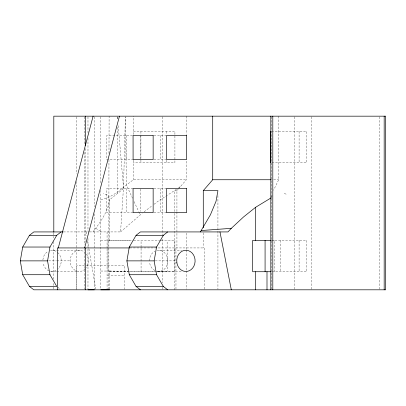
<?xml version="1.0" encoding="UTF-8"?>
<svg xmlns="http://www.w3.org/2000/svg" width="406" height="406" viewBox="0 0 406 406"><rect width="100%" height="100%" fill="white"/><g stroke="black" fill="none" stroke-linecap="round" stroke-linejoin="round"><path stroke-width="0.3" stroke-dasharray="2.03 1.52" d="M133.417 134.487L133.417 116.172M141.07 271.726L141.07 247.893M141.07 247.269L141.07 240.372M271.731 289.189L271.736 116.801M278.694 116.172L278.694 179.746L273.532 190.318M108.955 159.639L108.838 289.194M108.975 153.341L109.112 116.172M89.538 231.927L120.567 231.927L123.49 187.531L125.393 116.801L126.423 184.994L132.503 198.179M271.736 197.494L272.061 195.656M92.964 231.927C100.262 222.336 107.864 212.013 109.615 199.788L108.016 195.083L103.322 193.495M176.93 211.419L176.93 190.642L178.173 189.211M178.584 188.729L186.369 179.746L186.369 160.233M120.567 231.927L142.146 213.312M100.815 199.788C113.781 197.275 123.003 187.044 133.417 179.746L186.369 179.746M123.409 188.76L109.615 199.788L109.615 240.413L108.818 240.393M144.12 211.81L152.006 205.817M153.981 204.32L157.924 201.32L166.739 195.646M176.564 189.211L167.257 195.311M178.61 187.775L180.65 186.344M129.448 240.372L108.006 240.413L108.006 271.041L128.184 271.685L108.838 271.041L155.102 271.584M133.417 131.366L174.915 131.366L174.915 162.725L133.417 162.72M271.594 131.366L306.829 131.366L306.824 162.725L271.594 162.72M132.468 135.467L106.748 135.467L106.748 159.588L133.097 159.588M153.955 135.467L165.887 135.467M153.955 159.588L165.887 159.588M273.669 179.746L278.694 179.746M133.097 188.516L106.748 188.516L106.748 212.632L133.097 212.632M153.955 188.516L166.516 188.516M176.93 190.642L174.519 190.642L174.519 212.749M153.955 212.632L166.516 212.632M63.437 231.927L89.224 231.927M100.815 240.393L133.117 240.372M133.731 240.372L160.796 240.382M161.121 240.377L174.905 240.382L174.905 271.726L129.448 271.726M271.381 240.372L306.824 240.382L306.824 271.726L271.381 271.726M129.778 247.934L204.243 247.934L204.243 289.189M52.902 250.304L56.074 250.304M56.708 250.304L80.165 250.304M159.497 250.304L181.69 250.304M48.639 260.87L56.246 260.87M56.881 260.87L70.192 260.87M155.234 260.87L176.158 260.87M84.631 265.697L76.815 265.697L76.815 289.194M86.326 265.697L124.779 265.697L124.779 289.194M100.815 271.041L109.615 271.041L109.615 289.189M51.197 271.436L56.267 271.436M56.901 271.436L78.459 271.436M157.792 271.436L181.888 271.436M107.489 275.344L124.373 275.344M272.35 240.377L274.806 240.382L274.806 271.726M155.737 271.589L167.14 271.726L167.135 240.382M284.215 193.495L286.433 194.246M95.831 228.339L101.429 231.927M57.718 287.204L60.616 289.442M134.092 201.62L138.588 211.369M138.852 211.942L140.177 214.81M117.913 193.154L117.41 191.982L117.41 126.911M86.108 231.927L86.737 235.663M87.574 240.641L88.828 248.112M88.929 248.736L95.831 289.813M117.461 116.801L117.73 119.963M118.217 125.642L123.49 187.531M149.525 260.87L149.494 259.886A10.612 9.191 -90 0 1 154.808 251.228M166.764 131.366L166.77 134.503M166.775 160.213L166.775 162.725M379.605 116.806L379.605 289.179M311.803 116.806L311.803 289.179M299.1 131.366L299.1 162.725M299.105 240.382L299.105 271.726M294.228 116.806L294.228 289.179M280.287 240.382L280.287 271.726M217.931 195.697L217.931 289.184M203.279 232.826L203.279 247.934M186.4 233.186L186.4 249.548M186.4 250.177L186.4 270.31M186.4 270.939L186.4 289.184M186.369 116.172L186.369 134.427M176.93 212.049L176.93 247.934M175.965 247.934L175.965 289.189M174.519 213.383L174.519 289.813M162.187 116.806L162.187 234.678M162.187 239.114L162.187 282.845M162.187 287.281L162.187 289.179M160.223 135.467L160.223 159.588M160.223 188.516L160.223 212.632M140.918 131.366L140.918 162.72M140.166 136.086L140.166 158.969M140.166 189.135L140.166 211.394M133.417 160.203L133.417 179.746M126.799 135.467L126.799 159.588M126.799 188.516L126.799 212.632M117.41 116.801L117.41 119.963M107.067 231.927L107.067 248.289M107.067 248.919L107.067 289.813M100.815 116.806L100.815 183.954M100.815 190.287L100.815 289.204M94.405 116.806L94.405 206.796M94.405 213.764L94.405 289.179M87.98 116.806L87.98 132.65M87.98 138.355L87.98 231.521M87.98 238.489L87.98 289.194M85.488 148.494L85.488 241.661M84.255 116.806L84.255 145.328M84.255 152.296L84.255 244.828M84.255 248.634L84.255 289.194M76.648 116.806L76.648 173.839M76.648 181.446L76.648 289.813M53.81 232.79L53.81 237.86M53.81 241.661L53.81 280.323M53.81 283.489L53.81 289.828M157.102 250.411A10.612 9.191 -90 0 1 167.83 261.165A10.612 9.191 -90 0 1 156.604 271.218M154.899 270.563A10.612 9.191 -90 0 1 149.586 262.652M85.179 269.041A10.612 9.191 90 0 1 70.253 262.652L70.162 259.886A10.612 9.191 90 0 1 84.626 252.212M86.387 254.095A10.612 9.191 90 0 1 86.214 267.879M55.886 270.513A10.612 9.191 90 0 1 42.99 262.652M42.899 259.886A10.612 9.191 90 0 1 48.212 251.228M50.506 250.411A10.612 9.191 90 0 1 57.363 252.212M57.748 252.542A10.612 9.191 90 0 1 57.916 269.041"/><path stroke-width="0.61" d="M255.628 240.367L255.643 207.268L271.198 197.818M265.077 271.726L265.077 240.372M53.81 232.156L53.81 116.172L385.7 116.172L385.7 289.813L33.835 289.813L29.486 286.458L22.695 274.72L20.3 260.87L22.695 247.036L29.486 235.302L33.835 231.927L62.996 231.927M29.486 286.458L56.749 286.458L49.958 274.72L47.563 260.87L49.958 247.036L56.749 235.302L61.098 231.927M140.43 289.813L136.081 286.458L129.291 274.72L126.895 260.87L129.291 247.036L136.081 235.302L140.43 231.927L227.954 231.927L231.298 228.339L243.483 217.007L255.643 207.268M167.693 289.813L163.344 286.458L156.554 274.72L154.158 260.87L156.554 247.036L163.344 235.302L167.693 231.927M58.291 247.934L93.106 116.172M84.636 247.934L119.45 116.172M200.346 231.927L210.42 214.81L216.028 201.32L217.931 190.642L203.279 190.642L203.279 227.786M203.279 190.642L212.714 179.746L212.714 116.172M201.34 230.527L231.298 228.339M109.615 289.813L100.815 289.828M87.98 289.828L94.405 289.813M212.714 179.746L271.157 179.746M29.486 235.302L56.749 235.302M136.081 235.302L163.344 235.302M271.117 240.377L252.684 240.367L252.684 271.726L271.142 271.726M22.695 247.036L49.958 247.036M129.291 247.036L156.554 247.036M129.443 247.934L57.322 247.934L57.322 289.813M20.3 260.87L47.563 260.87M126.895 260.87L154.158 260.87M22.695 274.72L49.958 274.72M129.291 274.72L156.554 274.72M136.081 286.458L163.344 286.458M219.971 231.927L231.298 289.813M384.172 116.172L384.172 289.813M272.802 116.172L272.802 289.813M270.812 116.172L270.812 289.813M270.406 131.366L270.406 162.72M266.996 271.726L266.996 289.813M255.643 271.726L255.643 289.813M85.6 247.934L85.6 289.813M85.488 116.172L85.488 145.328M153.148 135.467L133.072 135.467L133.097 159.588L153.148 159.588L153.148 135.467M186.567 135.467L166.496 135.467L166.516 159.588L186.567 159.588L186.567 135.467M153.148 188.516L133.072 188.516L133.097 212.632L153.148 212.632L153.148 188.516M186.567 188.516L166.496 188.516L166.516 212.632L186.567 212.632L186.567 188.516M176.849 262.652L176.757 259.886A10.612 9.191 -90 0 1 190.551 251.71A10.612 9.191 -90 0 1 191.14 269.599A10.612 9.191 -90 0 1 176.849 262.652"/></g></svg>
